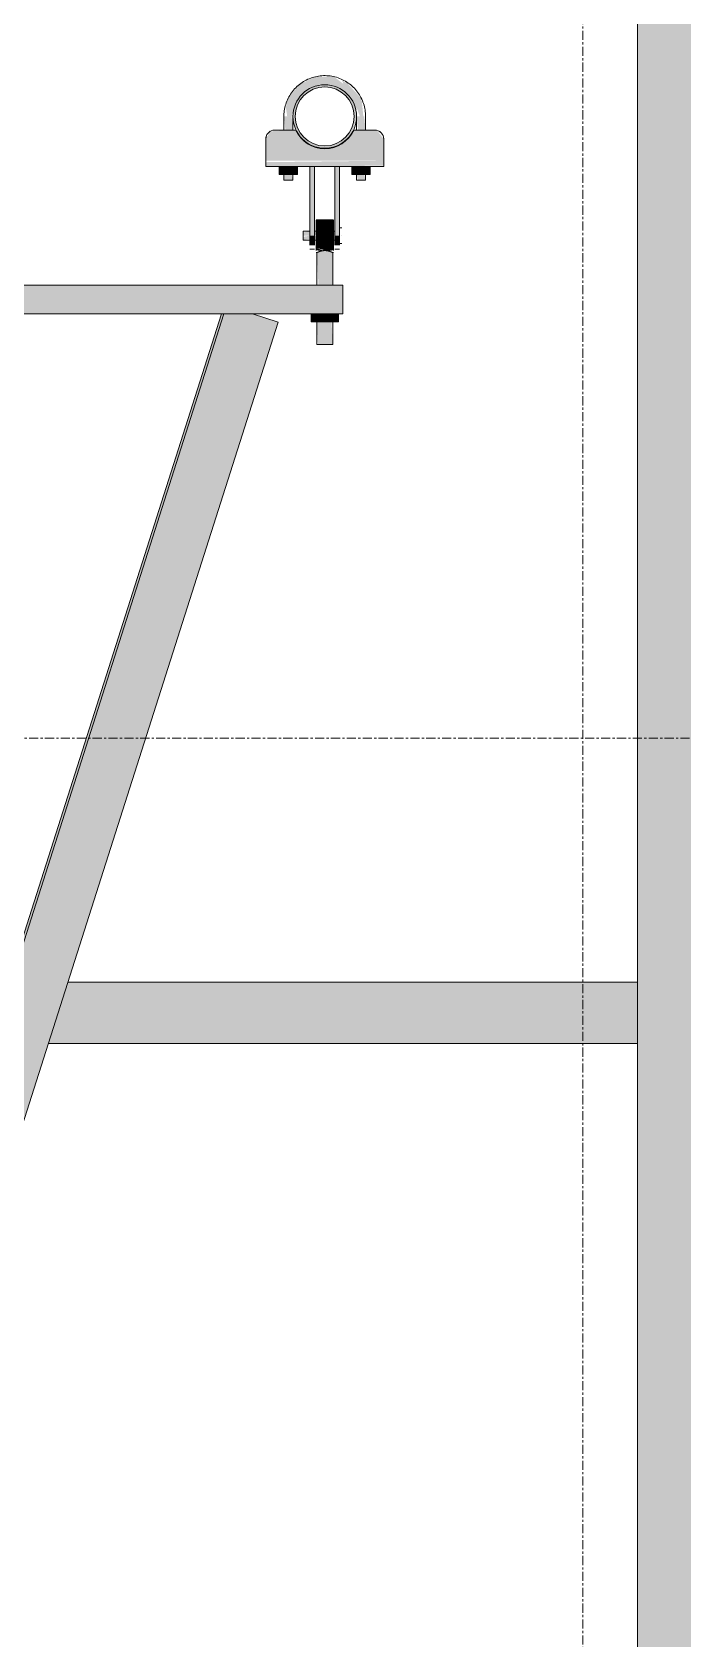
# Model space of a CAD drawing. Header units: inches. Extents: x 21380 to 98133, y -290 to 853.
# Drawn here: x 25653.1 to 25688.9, y 208.4 to 296.9 of the extents above; entities that cross this region are included whole.
import ezdxf

# ---------------------------------------------------------------- set-up
doc = ezdxf.new("R2010")
doc.units = ezdxf.units.IN
doc.header["$MEASUREMENT"] = 0
doc.linetypes.add('Grid Line 1_2_', pattern=[0.875, 0.5, -0.125, 0.125, -0.125])
for name, color, linetype, lineweight in [('A-FLOR-LEVL', 51, 'Continuous', 9), ('Q-SPCQ', 91, 'Continuous', 9), ('S-BEAM', 12, 'Continuous', 9), ('S-GRID', 1, 'Continuous', 9)]:
    doc.layers.add(name, color=color, linetype=linetype, lineweight=lineweight)

# ---------------------------------------------------------------- blocks, each defined once
blk = doc.blocks.new('Basketball_Backstop-Performance_Sports_Systems-3103-Ceiling_Hung - 27_-0_ to 27_-11 7_8_-706978-Building Section - East_West looking North')
at = {"layer": 'Q-SPCQ'}
for points in [[(25671.233, 292.25), (25671.294, 292.25), (25671.196, 293.226), (25670.41, 294.087), (25670.121, 294.226), (25670.199, 294.043), (25669.669, 294.444), (25668.668, 294.444), (25667.766, 294.009), (25667.142, 293.226), (25667.029, 292.733), (25667.104, 292.25), (25667.294, 292.25), (25667.346, 292.25), (25667.478, 292.703), (25667.85, 293.381), (25668.153, 293.657), (25668.543, 293.869), (25668.917, 293.967), (25669.426, 293.966), (25669.818, 293.859), (25670.258, 293.601), (25670.576, 293.266), (25670.803, 292.839), (25670.9, 292.39), (25670.928, 292.735), (25671.104, 292.25), (25671.169, 292.25)], [(25665.919, 289.812), (25672.419, 289.812), (25672.419, 291), (25672.048, 291.483), (25671.919, 291.5), (25670.738, 291.461), (25670.318, 290.92), (25669.981, 290.688), (25669.589, 290.539), (25669.391, 290.487), (25668.667, 290.56), (25668.274, 290.734), (25667.923, 291.013), (25667.652, 291.375), (25667.478, 291.5), (25666.169, 291.433), (25665.919, 291)], [(25668.356, 289.5), (25672.419, 289.542), (25672.419, 289.812), (25665.919, 289.732), (25665.919, 289.5)], [(25666.916, 289.062), (25666.916, 289.5), (25666.664, 289.5), (25666.664, 289.062)], [(25666.916, 289.062), (25667.421, 289.062), (25667.421, 289.5), (25666.916, 289.5)], [(25667.421, 289.062), (25667.674, 289.062), (25667.674, 289.5), (25667.421, 289.5)], [(25668.606, 285.687), (25668.606, 289.5), (25668.356, 289.5), (25668.356, 285.687)], [(25669.981, 285.687), (25669.981, 289.5), (25669.731, 289.5), (25669.731, 285.687)], [(25670.9, 289.062), (25670.916, 289.062), (25670.9, 289.5), (25670.664, 289.5), (25670.664, 289.062)], [(25671.421, 289.062), (25671.421, 289.5), (25670.916, 289.5), (25670.916, 289.062)], [(25671.674, 289.062), (25671.674, 289.5), (25671.421, 289.5), (25671.421, 289.062)], [(25668.705, 285.656), (25669.643, 285.656), (25669.643, 286.532), (25668.705, 286.532), (25668.705, 285.891)], [(25668.356, 285.157), (25668.606, 285.157), (25668.606, 285.687), (25668.356, 285.687), (25668.356, 285.312)], [(25669.731, 285.157), (25669.981, 285.157), (25669.981, 285.687), (25669.731, 285.687), (25669.731, 285.312)], [(25626.154, 164.313), (25626.29, 164.32), (25663.62, 281.375), (25663.487, 281.375), (25626.156, 164.32)], [(25669.174, 280.937), (25669.174, 281.375), (25668.424, 281.375), (25668.424, 280.937)], [(25669.174, 280.937), (25669.924, 280.937), (25669.924, 281.375), (25669.174, 281.375)]]:
    blk.add_hatch(color=256, dxfattribs=at).paths.add_polyline_path(points, flags=0)
h = blk.add_hatch(color=256, dxfattribs=at)
h.paths.add_polyline_path([(25669.169, 290.5), (25669.622, 290.56), (25670.044, 290.734), (25670.603, 291.269), (25670.684, 291.375), (25670.9, 292.11), (25670.9, 292.39), (25670.859, 292.703), (25670.684, 293.125), (25670.406, 293.487), (25670.044, 293.766), (25669.622, 293.94), (25669.169, 294), (25668.716, 293.94), (25668.294, 293.766), (25667.931, 293.487), (25667.653, 293.125), (25667.478, 292.703), (25667.419, 292.25), (25667.478, 291.797), (25667.735, 291.269), (25667.931, 291.013), (25668.294, 290.734), (25668.716, 290.56)], flags=0)
h.paths.add_polyline_path([(25669.169, 290.625), (25668.748, 290.68), (25668.356, 290.843), (25667.891, 291.269), (25667.761, 291.437), (25667.599, 291.829), (25667.544, 292.25), (25667.599, 292.671), (25667.761, 293.062), (25668.02, 293.399), (25668.356, 293.657), (25668.748, 293.82), (25669.169, 293.875), (25669.589, 293.82), (25669.981, 293.657), (25670.318, 293.399), (25670.576, 293.062), (25670.738, 292.671), (25670.794, 292.25), (25670.738, 291.829), (25670.446, 291.269), (25670.318, 291.101), (25669.981, 290.843), (25669.589, 290.68)], flags=0)
h = blk.add_hatch(color=256, dxfattribs=at)
h.paths.add_polyline_path([(25666.952, 288.75), (25667.41, 288.75), (25667.346, 289.062), (25666.927, 289.062), (25666.927, 288.75)], flags=0)
h.paths.add_polyline_path([(25667.155, 291.5), (25667.41, 291.5), (25667.346, 292.25), (25666.927, 292.25), (25667.003, 291.5), (25667.104, 291.5)], flags=0)
h = blk.add_hatch(color=256, dxfattribs=at)
h.paths.add_polyline_path([(25671.044, 288.75), (25671.41, 288.75), (25671.341, 289.062), (25670.927, 289.062), (25670.992, 288.75)], flags=0)
h.paths.add_polyline_path([(25671.104, 291.5), (25671.41, 291.5), (25671.346, 292.25), (25670.927, 292.25), (25671.009, 291.5), (25671.057, 291.5)], flags=0)
h = blk.add_hatch(color=256, dxfattribs=at)
h.paths.add_polyline_path([(25668.356, 285.687), (25668.356, 285.929), (25667.981, 285.864), (25667.981, 285.687)], flags=0)
h.paths.add_polyline_path([(25668.606, 285.687), (25668.705, 285.774), (25668.705, 285.929), (25668.606, 285.848), (25668.606, 285.708)], flags=0)
h.paths.add_polyline_path([(25669.731, 285.687), (25669.731, 285.929), (25669.643, 285.864), (25669.643, 285.687)], flags=0)
h = blk.add_hatch(color=256, dxfattribs=at)
h.paths.add_polyline_path([(25667.981, 285.446), (25668.356, 285.52), (25668.356, 285.687), (25667.981, 285.623), (25667.981, 285.471)], flags=0)
h.paths.add_polyline_path([(25668.606, 285.446), (25668.705, 285.529), (25668.705, 285.687), (25668.606, 285.623), (25668.606, 285.454)], flags=0)
h.paths.add_polyline_path([(25669.643, 285.446), (25669.731, 285.511), (25669.731, 285.687), (25669.643, 285.613), (25669.643, 285.467)], flags=0)
h = blk.add_hatch(color=256, dxfattribs=at)
h.paths.add_polyline_path([(25669.096, 284.859), (25669.061, 284.873), (25668.705, 285.015), (25668.705, 284.871), (25669.061, 284.86)], flags=0)
h.paths.add_polyline_path([(25669.251, 284.859), (25669.643, 284.871), (25669.643, 285.656), (25668.705, 285.656), (25668.705, 285.015), (25669.174, 284.881)], flags=0)
h = blk.add_hatch(color=256, dxfattribs=at)
h.paths.add_polyline_path([(25669.611, 279.687), (25669.542, 280.937), (25668.736, 280.937), (25668.795, 279.687), (25669.597, 279.687)], flags=0)
h.paths.add_polyline_path([(25669.223, 282.955), (25669.611, 282.955), (25669.584, 284.763), (25669.251, 284.859), (25668.839, 284.795), (25668.736, 284.75), (25668.823, 282.955), (25669.125, 282.955)], flags=0)
h = blk.add_hatch(color=256, dxfattribs=at)
h.paths.add_polyline_path([(25574.174, 281.375), (25620.674, 281.375), (25620.674, 282.875), (25574.174, 282.955), (25574.174, 281.503)], flags=0)
h.paths.add_polyline_path([(25623.674, 281.375), (25670.174, 281.375), (25670.174, 282.955), (25623.674, 282.875), (25623.674, 281.503)], flags=0)
h.paths.add_polyline_path([(25622.356, 282.237), (25622.23, 282.059), (25622.258, 282.231), (25622.271, 282.232)], flags=0)
h.paths.add_polyline_path([(25622.356, 281.808), (25622.271, 282.396), (25621.981, 282.312), (25621.986, 282.236), (25622.169, 282.226), (25622.174, 282.055), (25622.233, 282.052), (25622.337, 281.814)], flags=0)
h.paths.add_polyline_path([(25622.079, 281.835), (25622.1, 281.844), (25621.981, 282.237), (25621.986, 281.99), (25622.077, 281.839)], flags=0)
h.paths.add_polyline_path([(25622.481, 281.915), (25622.544, 282.125), (25622.481, 281.937)], flags=0)
h = blk.add_hatch(color=256, dxfattribs=at)
h.paths.add_polyline_path([(25625.39, 157.563), (25627.273, 157.563), (25628.11, 160.188), (25625.39, 160.188), (25625.39, 159.438)], flags=0)
h.paths.add_polyline_path([(25626.288, 164.313), (25629.428, 164.32), (25666.612, 280.918), (25665.189, 281.375), (25663.62, 281.375), (25626.29, 164.32)], flags=0)
for p, q in [((25666.919, 292.25), (25666.919, 291.5)), ((25667.419, 291.5), (25667.419, 292.25)), ((25670.919, 292.25), (25670.919, 291.5)), ((25671.419, 291.5), (25671.419, 292.25)), ((25667.575, 291.5), (25666.419, 291.5)), ((25671.919, 291.5), (25670.763, 291.5)), ((25665.919, 291), (25665.919, 289.812)), ((25672.419, 289.812), (25672.419, 291)), ((25665.919, 289.5), (25665.919, 289.812)), ((25665.919, 289.5), (25672.419, 289.5)), ((25666.664, 289.062), (25666.664, 289.5)), ((25666.916, 289.5), (25666.916, 289.062)), ((25666.919, 289.511), (25666.919, 288.75)), ((25667.419, 288.75), (25667.419, 289.511)), ((25667.421, 289.5), (25667.421, 289.062)), ((25667.674, 289.5), (25667.674, 289.062)), ((25668.356, 285.687), (25668.356, 289.5)), ((25668.356, 289.5), (25668.606, 289.5)), ((25668.606, 289.5), (25668.606, 285.687)), ((25669.731, 285.687), (25669.731, 289.5)), ((25669.731, 289.5), (25669.981, 289.5)), ((25669.981, 289.5), (25669.981, 285.687)), ((25670.664, 289.5), (25670.664, 289.062)), ((25670.916, 289.5), (25670.916, 289.062)), ((25670.919, 289.518), (25670.919, 288.75)), ((25671.419, 288.75), (25671.419, 289.515)), ((25671.421, 289.5), (25671.421, 289.062)), ((25671.674, 289.062), (25671.674, 289.5)), ((25672.419, 289.812), (25672.419, 289.5)), ((25666.916, 289.062), (25666.664, 289.062)), ((25667.421, 289.062), (25666.916, 289.062)), ((25666.919, 288.75), (25666.927, 288.75)), ((25667.419, 288.75), (25666.919, 288.75)), ((25667.41, 288.75), (25667.419, 288.75)), ((25667.674, 289.062), (25667.421, 289.062)), ((25670.916, 289.062), (25670.664, 289.062)), ((25671.421, 289.062), (25670.916, 289.062)), ((25671.419, 288.75), (25670.919, 288.75)), ((25670.919, 288.75), (25670.927, 288.75)), ((25671.41, 288.75), (25671.419, 288.75)), ((25671.674, 289.062), (25671.421, 289.062)), ((25668.356, 285.937), (25667.981, 285.937)), ((25667.981, 285.687), (25667.981, 285.929)), ((25668.705, 285.937), (25668.606, 285.937)), ((25669.643, 286.562), (25668.705, 286.562)), ((25668.705, 285.656), (25668.705, 286.532)), ((25669.643, 286.532), (25669.643, 285.656)), ((25669.731, 285.937), (25669.643, 285.937)), ((25670.106, 286.125), (25669.981, 286.125)), ((25667.981, 285.446), (25667.981, 285.687)), ((25667.981, 285.437), (25668.356, 285.437)), ((25668.356, 285.157), (25668.356, 285.687)), ((25668.606, 285.687), (25668.606, 285.157)), ((25668.606, 285.437), (25668.705, 285.437)), ((25668.705, 284.871), (25668.705, 285.656)), ((25669.643, 285.656), (25669.643, 284.871)), ((25669.643, 285.437), (25669.731, 285.437)), ((25669.731, 285.157), (25669.731, 285.687)), ((25669.981, 285.687), (25669.981, 285.157)), ((25669.981, 285.25), (25670.106, 285.25)), ((25670.106, 285.687), (25670.106, 285.687)), ((25670.106, 285.687), (25670.106, 285.687)), ((25668.356, 284.937), (25668.606, 284.937)), ((25668.705, 284.75), (25668.736, 284.75)), ((25668.736, 284.75), (25668.736, 282.955)), ((25669.611, 282.955), (25669.611, 284.75)), ((25669.611, 284.75), (25669.643, 284.75)), ((25669.731, 284.937), (25669.981, 284.937)), ((25622.669, 282.955), (25670.174, 282.955)), ((25670.174, 282.955), (25670.174, 281.375)), ((25670.174, 281.375), (25625.486, 281.375)), ((25663.487, 281.375), (25626.156, 164.32)), ((25663.62, 281.375), (25626.29, 164.32)), ((25666.612, 280.918), (25629.428, 164.32)), ((25665.189, 281.375), (25666.612, 280.918)), ((25668.424, 281.375), (25668.424, 280.937)), ((25669.174, 280.937), (25668.424, 280.937)), ((25668.736, 281.375), (25668.736, 279.687)), ((25669.174, 280.937), (25669.174, 281.375)), ((25669.924, 280.937), (25669.174, 280.937)), ((25669.611, 279.687), (25669.611, 281.375)), ((25669.924, 281.375), (25669.924, 280.937)), ((25669.611, 279.687), (25668.736, 279.687))]:
    blk.add_line(p, q, dxfattribs=at)
at = {"layer": 'Q-SPCQ', "flags": 128}
blk.add_lwpolyline([(25671.419, 292.25), (25671.417, 292.34), (25671.412, 292.43), (25671.403, 292.519), (25671.39, 292.608), (25671.374, 292.697), (25671.354, 292.785), (25671.331, 292.872), (25671.305, 292.958), (25671.275, 293.043), (25671.241, 293.126), (25671.204, 293.208), (25671.165, 293.289), (25671.121, 293.368), (25671.075, 293.445), (25671.026, 293.52), (25670.974, 293.594), (25670.918, 293.665), (25670.86, 293.734), (25670.8, 293.8), (25670.736, 293.864), (25670.671, 293.925), (25670.602, 293.984), (25670.532, 294.04), (25670.459, 294.093), (25670.384, 294.143), (25670.308, 294.19), (25670.229, 294.234), (25670.149, 294.275), (25670.067, 294.313), (25669.984, 294.347), (25669.9, 294.378), (25669.814, 294.406), (25669.727, 294.43), (25669.64, 294.45), (25669.551, 294.467), (25669.462, 294.481), (25669.373, 294.491), (25669.283, 294.497), (25669.193, 294.5), (25669.103, 294.499), (25669.013, 294.495), (25668.924, 294.487), (25668.834, 294.475), (25668.746, 294.46), (25668.658, 294.441), (25668.57, 294.419), (25668.484, 294.393), (25668.399, 294.364), (25668.315, 294.332), (25668.232, 294.296), (25668.151, 294.257), (25668.072, 294.215), (25667.994, 294.169), (25667.918, 294.121), (25667.845, 294.069), (25667.773, 294.015), (25667.704, 293.957), (25667.636, 293.898), (25667.572, 293.835), (25667.51, 293.77), (25667.45, 293.702), (25667.394, 293.632), (25667.34, 293.56), (25667.289, 293.486), (25667.241, 293.41), (25667.196, 293.332), (25667.154, 293.252), (25667.116, 293.171), (25667.081, 293.088), (25667.049, 293.004), (25667.02, 292.918), (25666.995, 292.832), (25666.974, 292.745), (25666.956, 292.656), (25666.941, 292.568), (25666.93, 292.478), (25666.923, 292.388), (25666.919, 292.299), (25666.919, 292.25)], dxfattribs=at)
at = {"layer": 'Q-SPCQ'}
for centre, radius, start, end in [((25669.169, 292.25), 1.75, 0, 180), ((25669.169, 292.25), 1.625, 0, 180), ((25669.169, 292.25), 1.75, 180, 0), ((25669.169, 292.25), 1.625, 180, 0), ((25666.419, 291), 0.5, 90, 180), ((25666.419, 291), 0.5, 120, 180), ((25669.169, 292.223), 1.75, 204.39575, 335.60425), ((25671.919, 291), 0.5, 0, 90), ((25671.919, 291), 0.5, 0, 60)]:
    blk.add_arc(centre, radius, start, end, dxfattribs=at)
blk.add_open_spline([(25669.611, 284.75), (25669.611, 284.75), (25669.608, 284.752), (25669.597, 284.758), (25669.585, 284.762), (25669.57, 284.769), (25669.552, 284.777), (25669.535, 284.785), (25669.52, 284.791), (25669.509, 284.795), (25669.496, 284.799), (25669.479, 284.806), (25669.456, 284.814), (25669.431, 284.822), (25669.41, 284.829), (25669.394, 284.833), (25669.377, 284.837), (25669.355, 284.842), (25669.325, 284.848), (25669.289, 284.855), (25669.251, 284.859), (25669.213, 284.862), (25669.174, 284.862), (25669.135, 284.862), (25669.097, 284.859), (25669.059, 284.855), (25669.023, 284.848), (25668.993, 284.842), (25668.971, 284.837), (25668.954, 284.833), (25668.938, 284.829), (25668.917, 284.822), (25668.892, 284.814), (25668.869, 284.806), (25668.852, 284.799), (25668.839, 284.795), (25668.827, 284.791), (25668.812, 284.785), (25668.795, 284.777), (25668.778, 284.769), (25668.763, 284.762), (25668.751, 284.758), (25668.74, 284.752), (25668.736, 284.75), (25668.736, 284.75)], degree=3, knots=[0, 0, 0, 0, 0.055556, 0.083333, 0.111111, 0.138889, 0.166667, 0.194444, 0.208333, 0.222222, 0.236111, 0.25, 0.277778, 0.305556, 0.319444, 0.333333, 0.347222, 0.361111, 0.388889, 0.416667, 0.444444, 0.472222, 0.5, 0.527778, 0.555556, 0.583333, 0.611111, 0.638889, 0.652778, 0.666667, 0.680556, 0.694444, 0.722222, 0.75, 0.763889, 0.777778, 0.791667, 0.805556, 0.833333, 0.861111, 0.888889, 0.916667, 0.944444, 1, 1, 1, 1], dxfattribs=at)
blk = doc.blocks.new('columns and girder2 - one-1334686-Building Section - East_West looking North')
at = {"layer": 'S-BEAM'}
blk.add_hatch(color=256, dxfattribs=at).paths.add_polyline_path([(25686.39, 1), (25696.39, 1), (25696.39, 330.476), (25686.39, 330.476), (25686.39, 76.433)], flags=0)
blk.add_line((25686.39, 1), (25686.39, 330.476), dxfattribs=at)
blk = doc.blocks.new('Girt_Z - 10_D-V33-Building Section - East_West looking North')
at = {"layer": 'S-BEAM'}
h = blk.add_hatch(color=256, dxfattribs=at)
h.paths.add_polyline_path([(22799.39, 241.188), (23080.89, 241.188), (23080.89, 244.563), (22799.39, 244.563)], flags=0)
h.paths.add_polyline_path([(23555.774, 241.188), (23659.89, 241.188), (23659.89, 244.563), (23558.286, 244.563), (23556.081, 241.6)], flags=0)
h.paths.add_polyline_path([(23521.469, 241.188), (23554.528, 241.188), (23556.988, 244.563), (23483.552, 244.563), (23486.065, 241.188), (23520.691, 241.188)], flags=0)
h.paths.add_polyline_path([(26259.39, 241.188), (26259.39, 244.563), (26256.428, 244.563), (26256.428, 241.188), (26258.704, 241.188)], flags=0)
h.paths.add_polyline_path([(26244.428, 241.188), (26249.803, 241.188), (26249.803, 244.563), (26244.428, 244.563), (26244.428, 242.442)], flags=0)
h.paths.add_polyline_path([(26237.803, 241.188), (26237.803, 244.563), (26232.428, 244.563), (26232.428, 241.188)], flags=0)
h.paths.add_polyline_path([(26225.803, 241.188), (26225.803, 244.563), (26220.428, 244.563), (26220.428, 241.188), (26223.611, 241.188)], flags=0)
h.paths.add_polyline_path([(26208.428, 241.188), (26213.803, 241.188), (26213.803, 244.563), (26208.428, 244.563)], flags=0)
h.paths.add_polyline_path([(26201.803, 241.188), (26201.803, 244.563), (26019.14, 244.563), (26019.14, 241.188), (26188.518, 241.188)], flags=0)
h.paths.add_polyline_path([(23484.818, 241.188), (23482.253, 244.563), (23380.39, 244.563), (23380.39, 241.188), (23484.772, 241.188)], flags=0)
h.paths.add_polyline_path([(26017.89, 241.188), (26017.89, 244.563), (25999.515, 244.563), (25999.515, 241.188), (26013.055, 241.188)], flags=0)
h.paths.add_polyline_path([(25998.265, 241.188), (25998.265, 244.563), (25985.89, 244.563), (25985.89, 241.188), (25995.508, 241.188)], flags=0)
h.paths.add_polyline_path([(25975.89, 241.188), (25975.89, 244.563), (25696.39, 244.563), (25696.39, 241.188), (25942.869, 241.188)], flags=0)
h.paths.add_polyline_path([(25666.612, 241.188), (25686.39, 241.188), (25686.39, 244.563), (25655.018, 244.563), (25653.942, 241.188), (25662.127, 241.188)], flags=0)
h.paths.add_polyline_path([(25650.67, 241.188), (25651.747, 244.563), (25625.486, 244.563), (25625.486, 241.188), (25627.034, 241.188)], flags=0)
h.paths.add_polyline_path([(25618.861, 241.188), (25618.861, 244.563), (25592.601, 244.563), (25593.678, 241.188), (25618.261, 241.188)], flags=0)
h.paths.add_polyline_path([(23669.89, 241.188), (23949.39, 241.188), (23949.39, 244.563), (23669.89, 244.563)], flags=0)
h.paths.add_polyline_path([(25590.406, 241.188), (25589.33, 244.563), (25406.89, 244.563), (25406.89, 241.188), (25580.582, 241.188)], flags=0)
h.paths.add_polyline_path([(25396.89, 241.188), (25396.89, 244.563), (25117.39, 244.563), (25117.39, 241.188), (25241.014, 241.188)], flags=0)
h.paths.add_polyline_path([(23370.39, 241.188), (23370.39, 244.563), (23090.89, 244.563), (23090.89, 241.188), (23275.82, 241.188)], flags=0)
h.paths.add_polyline_path([(23959.39, 241.188), (24238.89, 241.188), (24238.89, 244.563), (23959.39, 244.563)], flags=0)
h.paths.add_polyline_path([(25107.39, 241.188), (25107.39, 244.563), (24989.451, 244.563), (24988.374, 241.188), (25100.643, 241.188)], flags=0)
h.paths.add_polyline_path([(24248.89, 241.188), (24528.39, 241.188), (24528.39, 244.563), (24248.89, 244.563)], flags=0)
h.paths.add_polyline_path([(24985.103, 241.188), (24986.179, 244.563), (24959.919, 244.563), (24959.919, 241.188), (24960.272, 241.188)], flags=0)
h.paths.add_polyline_path([(24538.39, 241.188), (24642.801, 241.188), (24640.238, 244.563), (24538.39, 244.563)], flags=0)
h.paths.add_polyline_path([(24953.294, 241.188), (24953.294, 244.563), (24927.034, 244.563), (24928.11, 241.188), (24951.499, 241.188)], flags=0)
h.paths.add_polyline_path([(24924.839, 241.188), (24923.763, 244.563), (24827.89, 244.563), (24827.89, 241.188), (24915.014, 241.188)], flags=0)
h.paths.add_polyline_path([(24644.175, 241.188), (24712.545, 241.188), (24715.004, 244.563), (24641.536, 244.563), (24644.048, 241.188)], flags=0)
h.paths.add_polyline_path([(24817.89, 241.188), (24817.89, 244.563), (24716.302, 244.563), (24713.792, 241.188), (24749.716, 241.188)], flags=0)
for p, q in [((25655.018, 244.563), (25686.39, 244.563)), ((25653.942, 241.188), (25686.39, 241.188))]:
    blk.add_line(p, q, dxfattribs=at)

msp = doc.modelspace()

# ---------------------------------------------------------------- linework, layer by layer
at = {"layer": 'A-FLOR-LEVL', "linetype": 'Grid Line 1_2_'}
msp.add_line((21678.638, 258), (26557.324, 258), dxfattribs=at)
at = {"layer": 'S-GRID', "linetype": 'Grid Line 1_2_'}
msp.add_line((25683.39, -273.161), (25683.39, 671.892), dxfattribs=at)

# ---------------------------------------------------------------- block references
at = {"layer": 'Q-SPCQ'}
msp.add_blockref('Basketball_Backstop-Performance_Sports_Systems-3103-Ceiling_Hung - 27_-0_ to 27_-11 7_8_-706978-Building Section - East_West looking North', (0, 0), dxfattribs=at)
at = {"layer": 'S-BEAM'}
for name in ['columns and girder2 - one-1334686-Building Section - East_West looking North', 'Girt_Z - 10_D-V33-Building Section - East_West looking North']:
    msp.add_blockref(name, (0, 0), dxfattribs=at)

doc.saveas('drawing.dxf')
